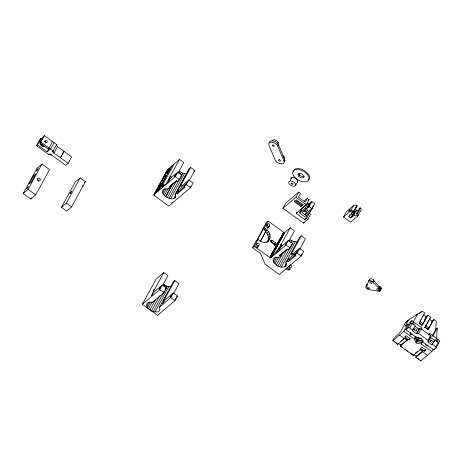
<?xml version="1.0" encoding="UTF-8"?>
<svg xmlns="http://www.w3.org/2000/svg" width="463" height="463" viewBox="0 0 463 463"><rect width="100%" height="100%" fill="white"/><g stroke="black" fill="none" stroke-linecap="round" stroke-linejoin="round"><path stroke-width="0.69" d="M380.331 289.479C382.554 288.75 380.1 286.18 378.659 286.082M266.954 242.149C269.755 239.018 268.193 234.058 265.368 231.471M267.001 242.259C272.823 238.636 269.616 230.29 264.269 227.946L262.527 229.416L266.3 222.524L268.042 221.054L283.923 232.426L284.739 232.426L290.203 227.831L294.427 230.887L289.005 240.789M432.072 336.121L435.776 329.355L436.296 321.27L433.819 319.476L431.863 321.623M436.528 338.829L437.222 328.128L435.776 329.355M189.043 180.969L194.801 170.453L190.588 167.415L181.108 184.737A5.631 0.995 -54.2 0 0 181.386 186.294L188.84 180.009L193.054 183.047L190.536 187.642L168.688 206.093L154.034 195.166L154.075 194.547L161.199 188.51M159.532 185.055L159.851 184.396L161.107 183.823L164.064 184.853L162.808 187.15L161.356 188.377M153.994 194.992L167.913 169.273L179.546 159.44L183.77 162.49L178.012 173.017M358.536 210.364A3.183 1.811 28.7 0 1 357.071 210.138L353.801 212.372A1.348 0.77 28.7 0 1 352.563 211.961M352.794 211.325L352.569 211.88M175.847 298.409L175.147 299.602M159.428 185.2L158.317 187.804L156.32 190.669A3.507 0.619 -54.2 0 0 157.518 190.837L159.104 188.672M165.077 179.129L163.381 177.908L167.039 171.298L169.724 168.532L168.416 171.495L166.802 173.492L165.621 174.134L166.13 172.745L167.259 173.561M369.416 280.445A2.546 1.453 28.7 0 1 369.515 279.664L365.973 286.556A2.546 1.453 28.7 0 0 368.45 289.56L378.178 291.233C379.973 292.078 381.049 289.786 379.376 288.831L372.75 281.903A2.546 1.453 28.7 0 0 368.762 281.041L369.763 279.206M69.433 160.412L69.172 160.887M82.518 186.033L82.825 185.426M290.943 246.038L290.504 246.785M301.98 254.008L301.72 254.482M157.767 188.487L159.417 185.356A4.618 0.816 -54.2 0 0 159.515 185.397M179.546 159.44L170.083 176.762A5.631 0.995 -54.2 0 0 170.361 178.313L177.798 172.033L182.023 175.083L179.511 179.679L177.335 181.513L176.316 180.778L168.92 187.029L169.933 187.764L171.605 184.714M290.203 227.831L280.734 245.153A5.631 0.995 -54.2 0 0 281.018 246.704L288.455 240.424L292.68 243.474L290.162 248.07L287.992 249.904L286.973 249.175L279.571 255.42L280.59 256.155L281.695 254.135L287.511 249.221M299.694 249.36L305.453 238.844L301.245 235.806L291.765 253.134A5.631 0.995 -54.2 0 0 292.043 254.685L299.497 248.399L303.711 251.438L301.193 256.033L279.345 274.484L265.033 264.095L260.6 253.672L252.462 247.798L256.242 240.905L257.978 239.435C260.628 241.975 265.102 243.804 268.308 241.159M257.075 243.544L255.946 245.616A1.273 1.024 49.8 0 0 256.311 247.045L256.566 247.254A1.273 1.024 49.8 0 0 258.047 246.953L259.112 245.014A1.273 1.024 49.8 0 0 258.597 243.359A1.273 1.024 49.8 0 0 257.075 243.544L256.207 244.279M68.148 163.358L60.422 157.779L63.94 151.349L71.667 156.928L68.148 163.358L65.821 165.32L51.578 155.036L48.783 154.607L36.484 145.729L40.009 139.294L41.022 138.437L42.156 139.253M36.484 145.729L37.503 144.867L41.022 138.437M37.503 144.867L47.11 151.812L49.431 149.85L39.824 142.911L43.343 136.475L44.361 135.618L56.66 144.497L57.424 146.638L64.085 151.227L60.422 157.779M39.824 142.911L40.837 142.054L44.361 135.618M23.15 193.534L36.988 168.26L41.919 164.093L49.547 169.603L35.709 194.871L30.778 199.038L23.15 193.534L28.081 189.367L41.919 164.093M33.533 175.778L29.007 184.048L31.472 181.965L35.998 173.694L33.533 175.778L34.621 176.565M60.566 157.657L53.899 153.074L53.135 150.926L49.026 147.963L52.55 141.533M47.11 151.812L48.875 148.594M50.594 149.092L54.119 142.662M57.568 146.516L53.899 153.074L52.226 151.598M56.66 144.497L53.135 150.926L52.122 151.789M30.778 199.038L31.467 197.776M61.446 207.32L75.284 182.046L80.215 177.879L85.4 181.623L71.568 206.897L66.631 211.064L61.446 207.32L66.377 203.153L80.215 177.879M154.011 194.68L167.913 169.273M153.982 194.83L167.82 169.556M154.034 195.166L155.765 192.012M156.459 190.744L157.148 189.483M157.842 188.221L158.531 186.954M159.226 185.692L159.914 184.424M161.992 180.634L167.872 169.898M156.54 190.924L157.229 189.662M159.909 189.599L158.288 187.631L160.267 184.083M162.073 180.813L162.762 179.551M158.288 187.631L160.511 183.956M159.249 186.253L160.788 183.869M159.532 186.167L161.107 183.823M159.851 186.12L161.454 183.817M160.198 186.114L160.563 186.155L161.824 183.857M159.463 188.626L158.08 191.155L157.536 190.808M161.882 184.205L171.918 165.881M160.563 186.155L160.945 186.23L162.206 183.933M160.945 186.23L161.338 186.346L162.594 184.048M161.338 186.346L161.726 186.502L174.013 164.07M161.726 186.502L162.102 186.687L163.364 184.39M177.798 172.033L175.28 176.623L162.808 187.15L162.467 186.907L163.728 184.61M172.74 183.88L165.708 196.659L164.336 195.496L162.617 192.961L165.036 188.539M163.277 194.217L166.043 189.164M164.336 195.496L168.138 188.545M165.708 196.659L172.282 184.656M178.851 172.653L179.656 171.246L181.253 172.224L180.217 174.117M178.62 173.139L179.656 171.246M184.06 178.371L175.066 194.801L175.593 196.104L175.373 197.186C173.613 199.889 169.684 198.824 167.305 197.643L176.646 180.582M169.018 198.367L182.85 173.093L186.155 173.596M170.673 198.777L184.511 173.509M184.754 177.109L186.826 173.318M187.521 172.057L188.557 170.158M176.75 192.689L177.861 190.663L185.269 184.407L184.158 186.433L185.177 187.168L177.769 193.424L176.75 192.689L175.193 194.003M173.677 198.615L175.408 195.455M174.725 198.042L175.761 196.144M177.769 193.424L178.874 191.398L184.696 186.485M184.158 186.433L186.329 184.604L188.84 180.009M173.538 293.646L179.025 283.622L174.817 280.584L163.497 301.263L173.301 292.975L177.514 296.019L174.997 300.614L157.559 315.338L142.309 304.324L156.147 279.05L163.775 272.609L168 275.659L162.513 285.683M163.775 272.609L152.454 293.287L162.258 285L166.483 288.055L163.971 292.651L152.616 302.287M174.817 280.584L173.318 281.851L159.48 307.119L159.585 308.04A7.194 4.092 28.7 0 1 156.546 312.033C152.582 312.074 148.554 309.712 146.846 306.13L148.918 302.339M147.506 307.386L150.272 302.333M148.565 308.665L152.02 302.345M153.403 300.938L152.715 302.2L151.47 302.177A7.194 4.092 28.7 0 0 146.603 304.857L146.846 306.13M142.309 304.324L159.747 289.595L162.258 285M149.937 309.828L155.817 299.086M163.08 285.821L163.775 284.554L167.079 286.256L170.378 286.765M151.534 310.806L159.833 295.643M164.678 286.8L165.372 285.532M153.247 311.53L164.313 291.314L164.116 291.632M165.007 290.046L167.079 286.256M154.902 311.946L168.74 286.672M159.422 307.172L170.789 297.57L173.301 292.975M277.43 143.767L278.188 142.39M277.731 146.001A5.099 2.9 28.7 0 0 271.7 142.124A5.099 2.9 28.7 0 0 268.968 145.272L275.091 159.926A5.099 2.9 28.7 0 0 281.035 163.896A5.099 2.9 28.7 0 0 283.952 160.869L277.731 146.001L278.489 144.624A5.099 2.9 28.7 0 0 273.043 140.821A5.099 2.9 28.7 0 0 269.443 142.998M283.57 157.941L284.074 157.021M283.952 160.869L284.704 159.492L278.489 144.624M256.878 240.361L263.163 228.878M257.11 240.17L263.395 228.681L266.237 230.736L260.281 241.617M252.462 247.798L254.204 246.328L257.978 239.435M264.269 227.946L268.042 221.054M289.988 181.126L292.003 177.451M267.631 224.127L266.642 225.944A1.273 1.024 49.8 0 0 266.943 227.374L268.32 227.738L269.669 225.597A1.273 1.024 49.8 0 0 269.153 223.942A1.273 1.024 49.8 0 0 267.631 224.127L266.763 224.862M267.278 228.247L267.927 227.067L269.669 225.597M260.38 241.206L266.005 230.933L267.11 230.001M282.887 208.24L285.654 203.188L298.71 192.157L300.493 193.441L298.479 197.122L305.343 202.076L307.357 198.401L309.134 199.686L306.367 204.739L296.21 213.316L304.857 219.56L306.558 218.519L309.33 213.46L310.598 214.381L307.831 219.433L303.479 223.108L282.887 208.24L295.944 197.215L298.71 192.157M295.492 185.657A3.826 2.176 28.7 0 0 291.649 181.183A3.826 2.176 28.7 0 0 289.491 184.291A3.826 2.176 28.7 0 0 295.492 185.657L297.506 181.982M294.098 201.561L294.821 200.948L301.685 205.908L300.962 206.521L294.098 201.561L294.601 200.641M274.351 245.378L275.109 243.984M288.455 240.424L285.931 245.014L270.907 257.7L269.738 257.544L283.576 232.27M269.854 257.607L283.686 232.328M269.97 257.659L283.802 232.385M270.085 257.706L283.923 232.426M270.207 257.741L284.039 232.467M270.323 257.764L284.16 232.49M270.438 257.781L284.27 232.507M270.548 257.787L284.38 232.513M270.647 257.781L284.485 232.507M270.745 257.764L284.664 232.461M284.739 232.426L270.907 257.7L278.882 248.509L281.116 246.629L278.599 251.224M296.21 213.316L296.905 212.054M300.962 206.521L301.714 205.138M302.408 205.294L303.138 204.681L296.274 199.721L295.544 200.334L302.408 205.294L302.912 204.374M299.555 212.963L302.327 207.904L307.878 203.216L309.406 203.517L311.726 201.561L314.776 203.761L312.01 208.819L309.689 210.775L310.198 211.938L304.642 216.632L299.555 212.963L305.111 208.269L307.878 203.216M301.245 235.806L299.746 237.073L285.908 262.347L286.03 265.577C282.268 269.599 275.219 265.594 273.274 261.352L275.693 256.93M273.934 262.614L277.048 256.924M279.571 255.42L280.127 254.413M274.987 263.887L278.795 256.936M305.111 208.269L306.639 208.576L309.406 203.517M307.143 207.655L309.481 203.946L308.902 204.438M276.365 265.056L283.281 252.416M289.161 241.674L290.203 239.782L293.507 241.483L296.806 241.987M306.639 208.576L308.96 206.614L311.726 201.561M305.019 214.722L308.821 211.51L305.771 209.311L301.969 212.517L305.019 214.722L307.785 209.67M277.962 266.034L286.956 249.603M290.758 242.653L291.794 240.76M287.992 249.904L288.542 248.897M304.857 219.56L307.623 214.502L309.33 213.46M309.689 210.775L310.193 209.855M303.479 223.108L304.174 221.846M279.669 266.757L290.741 246.536M291.435 245.274L293.507 241.483M311.935 208.385L313.694 205.173M310.198 211.938L312.965 206.886M281.382 267.174L295.168 241.9M287.407 261.08L288.513 259.06L295.921 252.798L294.815 254.824L295.834 255.559L288.426 261.815L287.407 261.08L285.85 262.394M284.334 267.006L286.412 263.216M285.376 266.433L286.418 264.535M288.426 261.815L289.531 259.789L295.353 254.876M289.346 265.421L288.715 266.572A3.183 1.811 28.7 0 1 289.809 269.634A3.183 1.811 28.7 0 1 285.816 269.02M294.815 254.824L296.98 252.995L299.497 248.399M350.005 214.832L348.917 216.539A1.348 0.77 28.7 0 0 350.78 217.888L354.056 215.654A3.183 1.811 28.7 0 0 356.568 213.53L359.583 208.02L360.579 207.974L361.013 208.767A4.462 2.541 28.7 0 1 360.619 210.729L357.598 216.244L350.636 222.124L343.517 216.985L346.532 211.469L353.5 205.589A4.462 2.541 28.7 0 1 355.978 205.132L357.019 205.404L357.042 206.18L354.021 211.695A3.183 1.811 28.7 0 0 351.51 213.819L351.706 214.051L348.946 216.383M343.517 216.985L350.479 211.105L353.5 205.589M351.706 214.051L353.049 211.603M350.479 211.105A4.462 2.541 28.7 0 1 352.956 210.648L353.958 210.891L356.979 205.375M354.021 211.695L353.998 210.92L357.019 205.404M353.998 212.338L350.983 217.853L354.386 212.013M353.738 215.521L356.759 210.005M357.598 216.244A4.462 2.541 28.7 0 0 357.992 214.282L357.598 213.518L360.579 207.974M365.973 286.556L367.281 284.467M372.75 281.903L373.757 280.063A2.546 1.453 28.7 0 0 370.973 278.714A2.546 1.453 28.7 0 0 369.665 279.988M378.867 286.701L379.122 286.244M379.018 286.753L379.272 286.296M378.856 288.443L379.857 286.603M379.376 288.831L380.383 286.996M379.805 289.271L380.812 287.43M380.1 289.734L381.107 287.893M379.764 291.181L381.257 288.345M380.077 290.932L381.252 288.75M413.227 322.069L417.649 313.989L408.47 320.06L405.571 322.508L401.757 329.471C399.87 334.17 394.898 336.086 392.722 340.276L397.758 344.287L405.009 338.158L407.556 339.998L400.298 346.121L413.268 355.486L420.52 349.357L423.06 351.197L415.809 357.32L420.769 360.903L431.794 351.591L433.131 349.137M408.47 320.06L404.951 326.49L407.851 324.042L408.898 324.8M392.803 340.704L403.829 331.392L407.851 324.042M428.796 340.247L427.853 341.972L431.921 344.906L435.017 339.825L438.195 342.116L438.629 343.343L436.117 347.939L433.796 349.901L423.373 342.371L421.55 338.331L416.254 337.232L405.831 329.702L409.853 322.352L411.885 320.639L422.14 328.041L421.232 329.697M411.885 320.639L410.374 323.394L412.261 323.394L415.438 325.686L412.342 330.773L416.411 333.707L419.507 328.626L421.104 328.869L430.515 335.663L430.949 336.885L427.853 341.972M405.831 329.702L408.152 327.746L410.664 323.151M408.152 327.746L409.749 327.989L412.261 323.394M400.298 346.121L400.854 344.547M404.922 337.041L406.288 335.889L410.351 338.829L408.991 339.981L404.922 337.041L405.571 335.86M398.261 343.367L400.802 345.201L401.433 344.055M406.971 340.484L407.602 339.338M412.342 330.773L413.916 327.902M408.991 339.981L409.958 338.204M420.844 319.609L419.86 321.397L422.91 323.602L426.51 317.033L423.46 314.828L422.476 316.623M416.411 333.707L419.507 328.626M421.411 325.489L422.696 323.145M424.328 320.159L424.982 318.961M431.794 351.591L421.371 344.061L416.069 342.961L414.252 338.922L415.676 336.317M433.819 319.476L427.916 329.969L429.172 327.671L428.888 327.92L425.833 325.715L426.122 325.466L424.86 327.763L430.769 317.277L427.847 315.164L422.233 325.408L419.183 323.209L424.791 312.959L422.314 311.171L416.196 315.216L417.649 313.989M416.995 333.221L418.587 333.464L421.104 328.869M416.058 340.866L416.729 339.639L415.166 336.179M416.069 342.961L418.587 338.366L418.066 337.214M424.889 327.439L425.52 326.288M425.833 325.715L426.487 324.517M427.141 323.324L428.779 320.338M417.377 341.821L418.048 340.594L416.532 336.861M427.945 329.639L432.483 321.345L429.433 319.146M421.371 344.061L423.13 340.843L416.729 339.639M416.359 355.746L415.809 357.32M428.692 335.079L429.595 333.424L439.85 340.832L438.339 343.587L438.629 343.343M428.431 341.48L427.997 340.259L430.515 335.663M423.113 350.537L422.482 351.683L427.442 355.266M429.427 339.101L430.052 337.949M424.496 351.18L425.862 350.028L421.793 347.088L420.427 348.24L424.496 351.18L425.468 349.403M432.801 336.202L437.222 328.128M431.921 344.906L435.017 339.825M433.796 349.901L434.462 348.674M436.117 347.939L435.677 346.712L438.195 342.116M165.702 184.708L170.401 176.154L171.981 177.3M167.942 182.827L170.465 178.238L168.225 180.119M256.838 247.456L259.112 245.014M276.359 253.099L281.058 244.551L282.638 245.691M159.359 185.258L156.494 190.131M190.883 186.357L190.49 186.873M301.54 254.748L301.147 255.269M181.253 172.224L182.85 173.093M167.305 197.643L165.818 196.515M163.144 185.976L163.989 184.997M169.933 187.764L168.486 189.037L165.65 188.927A7.194 4.092 28.7 0 0 162.374 191.688L162.617 192.961M280.59 256.155L279.137 257.428L277.898 257.399A7.194 4.092 28.7 0 0 273.031 260.084L273.274 261.352M48.783 154.607L49.796 153.751L51.578 155.036M84.307 182.549L85.4 181.623M159.735 184.529L160.071 184.245M162.97 185.779L164.064 184.853M190.588 167.415L189.089 168.682L175.066 194.801M171.044 185.744L176.854 180.83M193.748 171.339L194.801 170.453M165.395 288.976L166.483 288.055M176.426 296.939L177.514 296.019M265.287 228.681L264.182 229.613L265.096 230.273M267.828 228.103L268.696 227.368M304.145 201.11L307.357 198.401M266.862 233.202L268.604 231.731M308.063 200.589L309.134 199.686M267.909 235.204L269.651 233.734M268.418 237.316L270.161 235.846M268.355 239.365L270.097 237.895M307.976 206.706L308.555 206.214M267.718 241.182L269.46 239.712M270.189 241.148A1.273 1.024 49.8 0 1 271.058 241.397L272.215 240.419L275.485 242.78A1.273 1.024 49.8 0 1 275.994 244.429A1.273 1.024 49.8 0 1 274.478 244.614L271.208 242.259A1.273 1.024 49.8 0 1 270.693 240.604A1.273 1.024 49.8 0 1 272.215 240.419M274.929 245.147A1.273 1.024 49.8 0 0 274.322 243.758L275.485 242.78M421.834 311.576L419.686 313.173M427.847 315.164L426.394 316.391L425.636 317.768L426.51 317.033M400.802 341.225L401.815 340.363M402.833 339.506L404.355 338.221L406.896 340.056L400.802 345.201M422.91 323.602L421.752 324.58L419.206 322.746M429.803 318.093L430.769 317.277M431.614 322.08L432.483 321.345M428.888 327.92L427.725 328.898L425.184 327.063M428.726 334.159L429.595 333.424M430.949 336.885L430.37 337.377L434.439 340.317M415.294 353.281L417.834 351.133M429.791 341.792L431.649 340.224A1.273 1.024 49.8 0 1 431.771 342.238A1.273 1.024 49.8 0 1 430.011 340.965A1.273 1.024 49.8 0 1 431.649 340.224M366.725 285.179L367.46 284.78M405.571 322.508L407.926 320.952M416.156 315.506L417.921 314.342M356.568 213.53L357.598 213.518M418.587 338.366L421.897 339.055M418.048 340.594L422.69 341.561M422.123 342.684L416.822 341.584L415.004 337.544M188.904 169.527L189.193 169.597M162.102 186.687L162.467 186.907M295.944 197.215L306.367 204.739M308.96 206.614L312.01 208.819M307.721 207.164L308.231 207.534M300.707 209.513L301.859 210.341M306.558 218.519L307.831 219.433M425.156 327.52L428.206 329.725M414.86 326.178L418.928 329.118M417.782 328.742L418.922 329.563M418.587 333.464L427.997 340.259M409.749 327.989L412.927 330.281M432.5 344.42L435.677 346.712M285.931 245.014L290.162 248.07M296.98 252.995L301.193 256.033M403.829 331.392L414.252 338.922M280.821 244.985L282.407 246.131M291.852 252.966L293.426 254.106M271.058 241.397L274.322 243.758M419.86 349.42L422.406 351.255L416.312 356.4L413.772 354.565M399.476 335.067L404.43 338.65M169.111 168.868L170.239 169.684M168.648 169.302L169.782 170.118M168.127 169.88L169.255 170.697M167.959 170.089L169.093 170.905M167.577 170.563L168.706 171.379M175.28 176.623L179.511 179.679M186.329 184.604L190.536 187.642M167.039 171.298L168.167 172.114M288.513 259.06L289.531 259.789M166.541 172.045L167.675 172.861M170.164 176.594L171.75 177.734M181.195 184.575L182.775 185.715M393.828 341.075L397.758 344.287M400.223 345.693L403.041 347.73M405.299 349.357L408.117 351.394M410.368 353.02L412.626 354.646M417.383 358.084L419.038 359.276M177.861 190.663L178.874 191.398M254.204 246.328L269.738 257.544M44.98 141.296L46.109 142.112M40.837 142.054L49.026 147.963M66.377 203.153L71.568 206.897M28.081 189.367L35.709 194.871M159.747 289.595L163.971 292.651M170.789 297.57L174.997 300.614M264.269 229.538L266.092 230.858M163.775 284.554L166.495 286.522M379.608 287.066L380.135 287.454L373.508 280.526L374.04 281.66M274.385 243.266L274.843 243.677M373.757 280.063L374.307 281.4A2.546 1.453 28.7 0 1 374.173 281.759M420.688 360.474L420.769 360.903M413.187 355.057L413.268 355.486M290.758 179.245A3.826 2.176 28.7 0 1 295.029 178A3.826 2.176 28.7 0 1 297.072 182.381M298.404 173.538A2.552 1.453 28.7 0 1 299.509 175.685M304.087 176.316A3.316 1.887 28.7 0 1 300.898 176.009A3.316 1.887 28.7 0 1 298.623 173.55M293.189 171.987A8.924 5.081 28.7 0 1 303.468 170.077A8.924 5.081 28.7 0 1 308.508 179.87M282.743 155.522A2.911 1.655 28.7 0 1 284.149 157.976M272.435 140.983A3.183 1.811 28.7 0 1 276.469 140.503A3.183 1.811 28.7 0 1 277.441 144.051M284.704 159.492A5.099 2.9 28.7 0 1 284.479 161.824M359.583 208.02A3.183 1.811 28.7 0 1 359.884 208.593M366.985 285.931A2.546 1.453 28.7 0 1 366.974 284.722M427.934 345.265A1.273 1.024 49.8 0 1 426.319 345.711A1.273 1.024 49.8 0 1 425.972 343.847M410.073 334.147A1.273 1.024 49.8 0 1 410.646 334.934M412.423 334.066A1.273 1.024 49.8 0 1 410.808 334.512A1.273 1.024 49.8 0 1 410.461 332.648M413.268 324.395A0.955 0.77 49.8 0 0 413.488 324.395L413.685 324.343A0.955 0.77 49.8 0 0 412.944 322.642L412.741 322.699A0.955 0.77 49.8 0 0 412.504 323.84M413.048 324.326A0.955 0.77 49.8 0 1 412.84 324.21M436.447 341.225A0.955 0.77 49.8 0 0 437.859 340.837L437.819 340.606A0.955 0.77 49.8 0 0 436.163 340.571L436.204 340.803A0.955 0.77 49.8 0 0 436.302 341.028M304.405 210.271A0.955 0.77 49.8 0 1 305.719 211.151A0.955 0.77 49.8 0 1 304.637 211.869A0.955 0.77 49.8 0 1 304.237 210.381M37.295 179.401A1.592 1.279 49.8 0 1 38.504 180.42L38.637 180.796A1.592 1.279 49.8 0 1 38.678 181.178M44.535 146.129A2.558 2.055 49.8 0 1 41.809 146.071A2.558 2.055 49.8 0 1 40.588 143.275M44.379 146.181A2.558 2.055 49.8 0 1 41.844 145.613A2.558 2.055 49.8 0 1 40.877 143.032M43.186 145.139A1.273 1.024 49.8 0 1 42.035 144.109M49.026 149.451A2.546 0.451 -54.2 0 1 48.65 149.034M44.778 141.342A1.273 1.024 49.8 0 1 45.964 142.98M172.248 202.424A3.507 0.619 -54.2 0 1 171.785 202.858M161.217 184.054A4.618 0.816 -54.2 0 0 162.258 182.81L166.286 175.454A4.618 0.816 -54.2 0 0 164.087 177.045M266.838 225.168A1.273 1.024 49.8 0 1 267.927 227.067M256.282 244.586A1.273 1.024 49.8 0 1 257.37 246.484M267.591 241.802A2.726 2.188 49.8 0 1 267.799 241.24M275.08 245.054A4.618 0.816 -54.2 0 1 275.404 244.707M290.585 264.79A3.183 1.811 28.7 0 1 290.602 267.591M26.877 188.655L28.353 186.734L26.877 188.655M36.687 170.737L38.169 168.81L36.687 170.737M70.075 193.482L71.557 191.555L70.075 193.482M151.604 295.487L153.079 293.559L151.604 295.487M159.087 289.167L160.568 287.239L159.087 289.167M174.62 176.189L176.102 174.267L174.62 176.189M162.635 303.456L164.116 301.529L162.635 303.456M170.118 297.13L171.599 295.209L170.118 297.13M185.657 184.158L187.139 182.237L185.657 184.158M285.277 244.58L286.759 242.658L285.277 244.58M296.314 252.555L297.796 250.628L296.314 252.555M353.31 214.653L354.785 212.725L353.31 214.653M348.743 211.302C350.3 210.995 350.948 207.522 348.743 211.302M153.369 290.486L154.434 289.115L153.369 290.486M164.411 298.461L165.523 297.101L164.411 298.461M310.065 203.46L308.3 206.672L310.644 202.968L310.065 203.46M369.092 288.669L368.889 288.75A1.273 0.723 28.7 0 1 367.003 287.708A1.273 0.723 28.7 0 1 368.345 287.182A1.273 0.723 28.7 0 1 369.092 288.669M279.27 159.706L279.05 159.694A1.019 0.579 28.7 0 0 278.657 160.348A1.019 0.579 28.7 0 0 279.768 161.089L279.993 161.101A1.019 0.579 28.7 0 0 280.381 160.441A1.019 0.579 28.7 0 0 279.27 159.706M371.274 283.188L370.967 283.113A1.273 0.723 28.7 0 1 369.954 282.378L369.833 282.146A1.273 0.723 28.7 0 1 370.655 281.452A1.273 0.723 28.7 0 1 372.096 282.494L372.136 282.714A1.273 0.723 28.7 0 1 371.274 283.188M378.225 288.918L377.918 288.79A1.273 0.723 28.7 0 0 376.795 288.999A1.273 0.723 28.7 0 0 377.345 290.07L377.629 290.243A1.273 0.723 28.7 0 0 379.058 290.162A1.273 0.723 28.7 0 0 378.225 288.918M40.159 179.511L40.026 179.135A1.592 1.279 49.8 0 0 38.273 178.087A1.592 1.279 49.8 0 0 37.405 179.575L37.538 179.951A1.592 1.279 49.8 0 0 39.291 180.998A1.592 1.279 49.8 0 0 40.159 179.511M291.453 183.753A0.955 0.544 28.7 0 0 292.975 184.262A0.955 0.544 28.7 0 0 292.205 183.116A0.955 0.544 28.7 0 0 291.453 183.753M298.496 176.119A3.316 1.887 28.7 0 0 303.722 177.358A3.316 1.887 28.7 0 0 300.435 173.457A3.316 1.887 28.7 0 0 298.496 176.119M293.802 176.044A8.924 5.081 28.7 0 0 308.005 180.79A8.924 5.081 28.7 0 0 300.84 170.1A8.924 5.081 28.7 0 0 293.802 176.044M272.562 145.718A1.019 0.579 28.7 0 0 274.183 146.204A1.019 0.579 28.7 0 0 273.303 144.988A1.019 0.579 28.7 0 0 272.562 145.718M414.507 329.766A1.273 1.024 49.8 0 0 416.266 331.039A1.273 1.024 49.8 0 0 416.139 329.025A1.273 1.024 49.8 0 0 414.507 329.766M45.027 141.227A1.273 1.024 49.8 0 0 46.786 142.5A1.273 1.024 49.8 0 0 46.665 140.486A1.273 1.024 49.8 0 0 45.027 141.227M159.33 187.503A0.955 0.544 28.7 0 0 160.846 188.007A0.955 0.544 28.7 0 0 160.082 186.867A0.955 0.544 28.7 0 0 159.33 187.503M287.708 268.662A0.955 0.544 28.7 0 0 289.23 269.171A0.955 0.544 28.7 0 0 288.461 268.025A0.955 0.544 28.7 0 0 287.708 268.662"/></g></svg>
